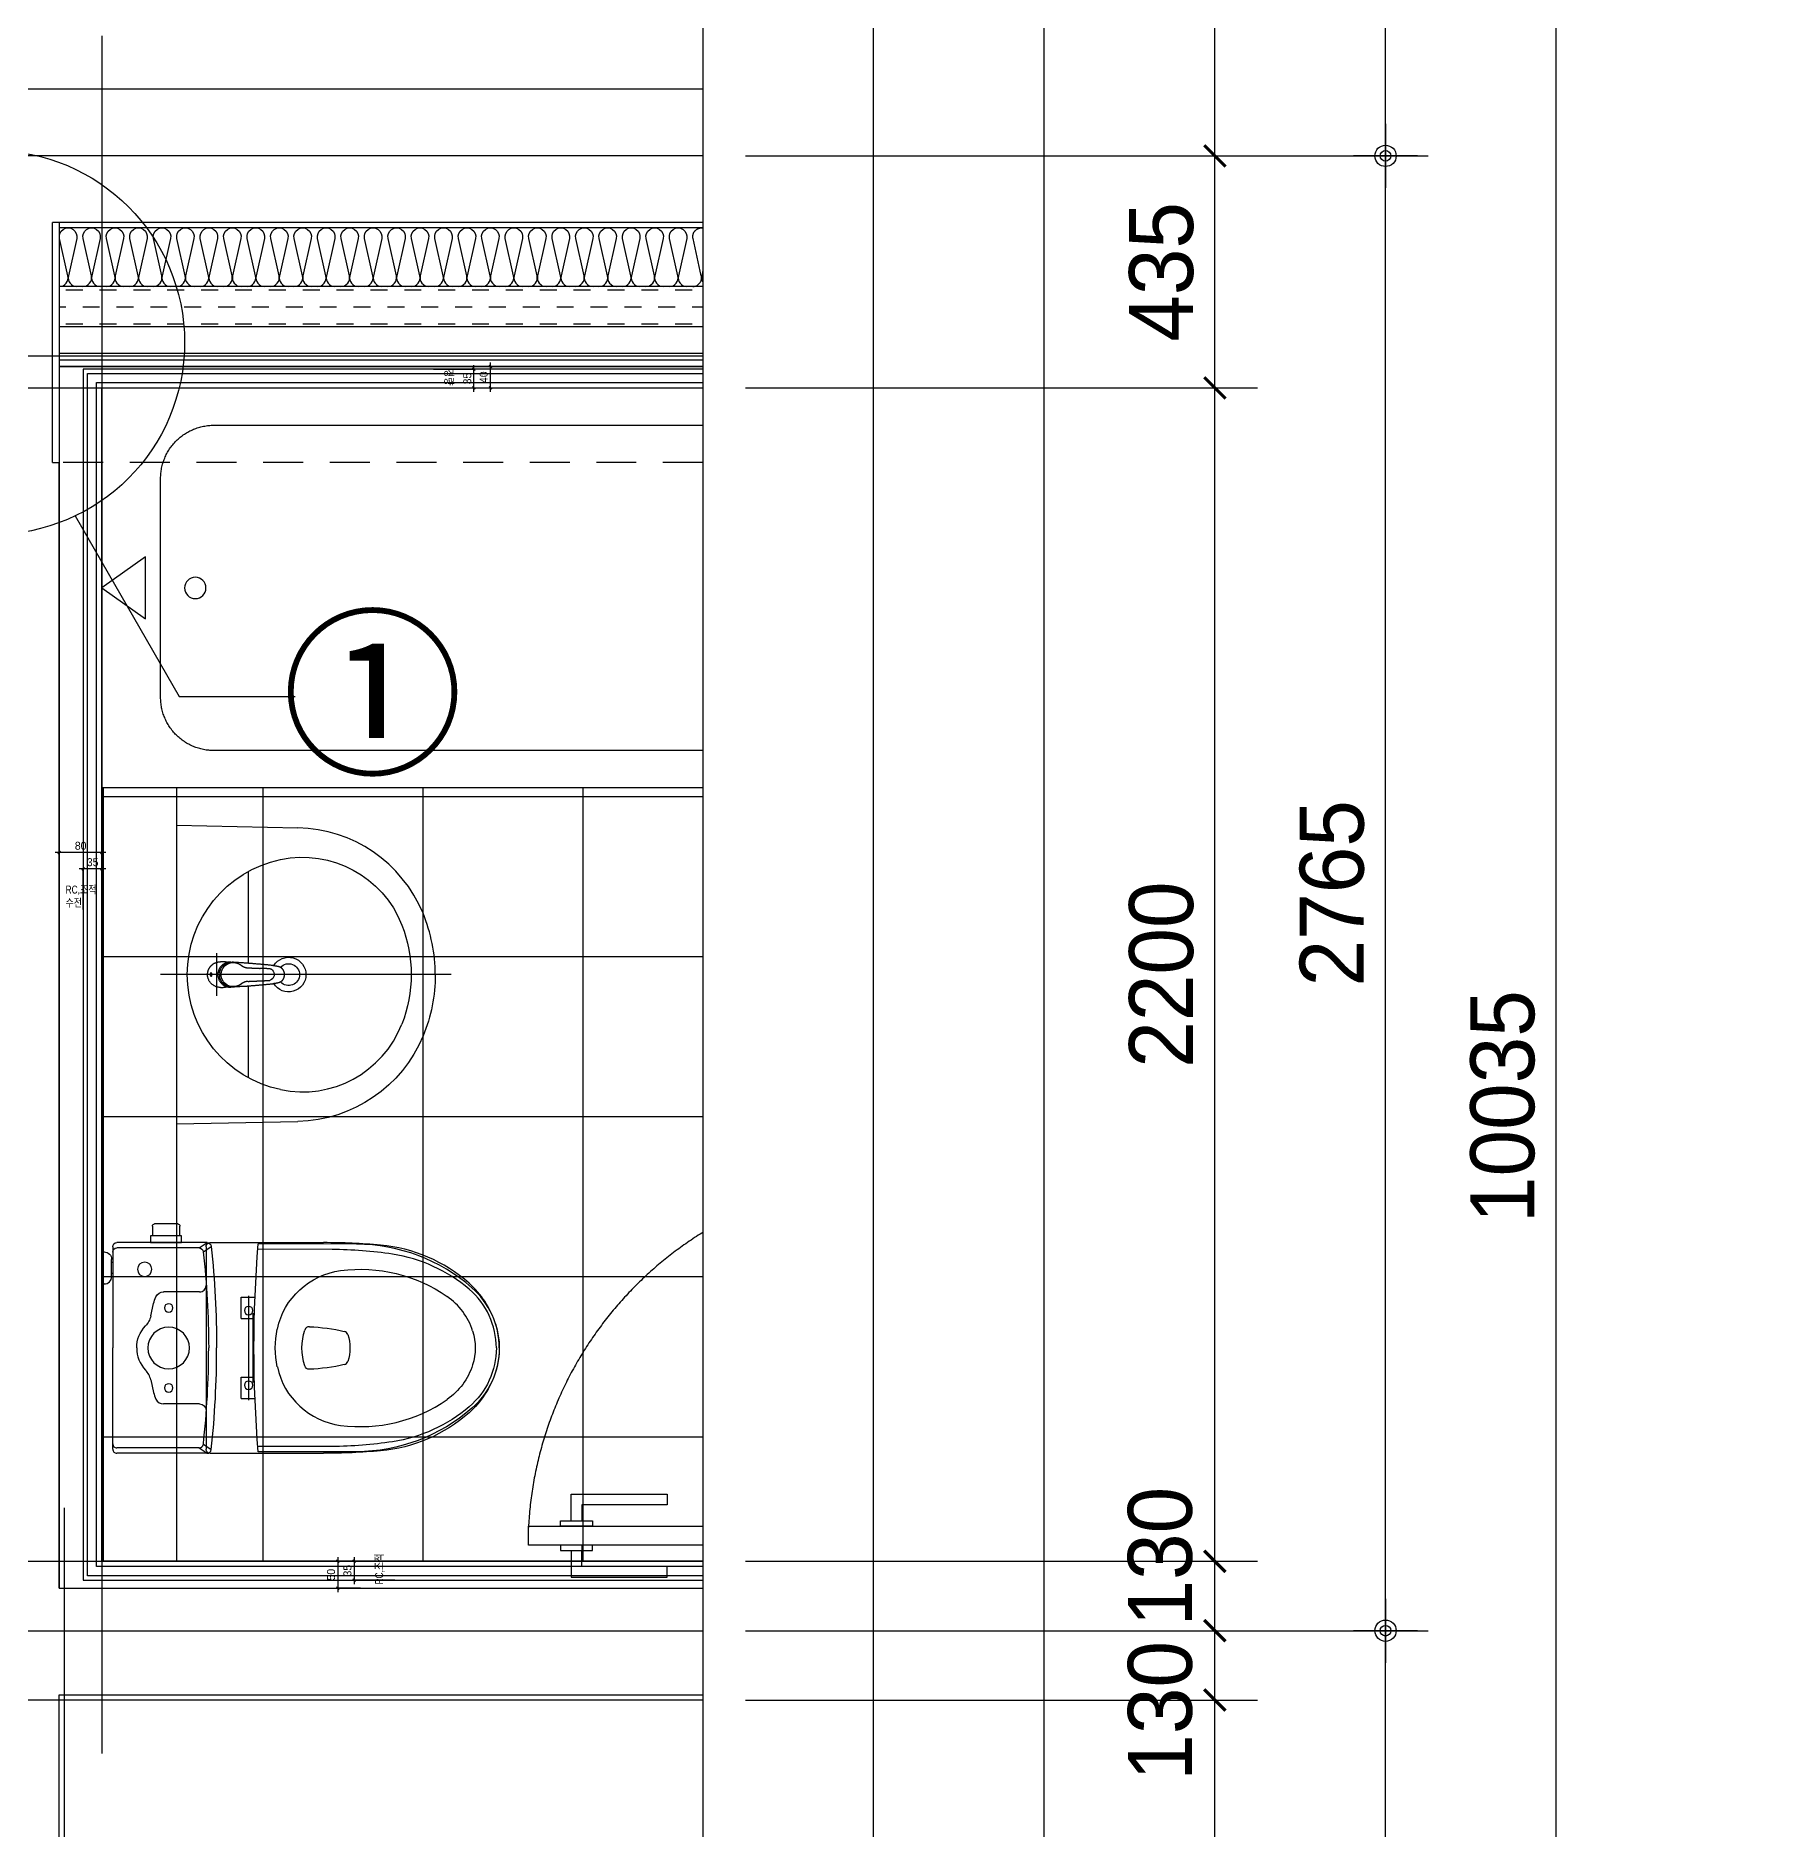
# Model space of a CAD drawing. Header units: millimetres. Extents: x -24416 to 92204, y -190080 to 23760.
# Drawn here: x 68873 to 72141, y 9465 to 12827 of the extents above; entities that cross this region are included whole.
import ezdxf
from ezdxf.enums import TextEntityAlignment as Align
from ezdxf.xclip import XClip

# ---------------------------------------------------------------- set-up
doc = ezdxf.new("R2010")
doc.units = ezdxf.units.MM
doc.header["$LTSCALE"] = 50
doc.header["$XCLIPFRAME"] = 0
for name, pattern in [('AUDIT_D_220706163347-0', [0]), ('CEN', [62, 60, -1, 0, -1]), ('HID', [2.5, 1.5, -1]), ('평면도(기준)$0$ACAD_ISO04W100', [30.5, 24, -3, 0.5, -3])]:
    doc.linetypes.add(name, pattern=pattern)
doc.layers.get('defpoints').update_dxf_attribs({"color": 139})
for name, color, linetype in [('84 A$0$0 TILE LINE & HATCH', 8, 'Continuous'), ('A-SOL252', 252, 'Continuous'), ('AA-XXXX-DIMS', 7, 'Continuous'), ('AA-XXXX-UBR', 4, 'Continuous'), ('ARDM', 7, 'Continuous'), ('CEN_CON', 1, 'CEN'), ('CEN_WALL', 12, 'CEN'), ('CONC', 2, 'Continuous'), ('dan1', 7, 'HID'), ('DIM', 7, 'AUDIT_D_220706163347-0'), ('FUR', 4, 'Continuous'), ('INS', 252, 'Continuous'), ('SINA-F-DOOR', 5, 'Continuous'), ('SINA-F-FRAME', 4, 'Continuous'), ('SINA-F-단표시', 8, 'Continuous'), ('TEXT', 3, 'Continuous'), ('WAL_DRY', 7, 'Continuous'), ('바닥타일', 8, 'Continuous')]:
    doc.layers.add(name, color=color, linetype=linetype)
doc.layers.add('Defpoint', color=135, linetype='Continuous', plot=False)
doc.layers.add('MC', color=135, linetype='Continuous', plot=False)
doc.styles.add('HAUD01', font='Dotum.ttf')
doc.styles.add('돋움', font='Dotum.ttf')
doc.styles.add('맑은고딕', font='malgun.ttf', dxfattribs={"width": 0.9})
doc.dimstyles.new('DIM_40', dxfattribs={"dimscale": 40, "dimtxt": 3, "dimasz": 1, "dimexe": 2, "dimexo": 2, "dimgap": 1, "dimtad": 1, "dimdec": 0, "dimzin": 0, "dimdsep": 46, "dimtxsty": '맑은고딕', "dimblk1": 'DIMDOT', "dimblk2": 'DIMDOT', "dimsah": 1, "dimcen": 0.09, "dimdle": 2, "dimclrd": 7, "dimclre": 7, "dimclrt": 3, "dimadec": 0, "dimazin": 0, "dimtfac": 1, "dimtdec": 0, "dimtix": 1, "dimtmove": 2, "dimatfit": 3, "dimldrblk": 'DIMDOT', "dimfxl": 2, "dimtolj": 1, "dimtzin": 0, "dimarcsym": 0})
doc.dimstyles.new('HAUD-100', dxfattribs={"dimscale": 100, "dimtxt": 3, "dimasz": 1, "dimexe": 0, "dimexo": 3, "dimgap": 1, "dimtad": 1, "dimdec": 0, "dimdsep": 46, "dimlunit": 6, "dimtxsty": 'HAUD01', "dimblk": 'DIMDOT', "dimcen": 2.5, "dimdle": 1.5, "dimclrd": 7, "dimclre": 7, "dimclrt": 3, "dimadec": 0, "dimazin": 0, "dimtfac": 1, "dimtdec": 0, "dimtix": 1, "dimtmove": 2, "dimatfit": 3, "dimfxl": 1, "dimtvp": 1, "dimtolj": 1, "dimtzin": 0, "dimarcsym": 0})
doc.dimstyles.new('MCDIM_40', dxfattribs={"dimscale": 40, "dimtxt": 3, "dimasz": 1, "dimexe": 2, "dimexo": 2, "dimgap": 1, "dimtad": 1, "dimdec": 0, "dimzin": 0, "dimdsep": 46, "dimtxsty": '맑은고딕', "dimblk1": 'ARCHTICK', "dimblk2": 'ARCHTICK', "dimsah": 1, "dimcen": 0.09, "dimdle": 2, "dimclrd": 7, "dimclre": 7, "dimclrt": 3, "dimadec": 0, "dimazin": 0, "dimtfac": 1, "dimtdec": 0, "dimtix": 1, "dimtmove": 2, "dimatfit": 3, "dimldrblk": 'ARCHTICK', "dimfxl": 1, "dimtolj": 1, "dimtzin": 0, "dimarcsym": 0})

# ---------------------------------------------------------------- blocks, each defined once
blk = doc.blocks.new('A$Cc42cb16b')
at = {"layer": 'FUR'}
for p, q in [((515, 560), (287.6, 555.3)), ((515, 560), (515, 0)), ((380, 301.1), (380, 473.6)), ((380, 86.4), (380, 258.9)), ((515, 0), (287.6, 4.7))]:
    blk.add_line(p, q, dxfattribs=at)
at = {"layer": 'FUR', "color": 1}
for p, q in [((440, 320), (440, 240)), ((0, 280), (545, 280))]:
    blk.add_line(p, q, dxfattribs=at)
at = {"layer": 'FUR', "flags": 128}
for points in [[(52.9, 394.9, -0.297578), (287.6, 555.3)], [(30, 280, -0.098575), (52.9, 394.9)], [(319.9, 64.3, -0.366647), (92.5, 187.3)]]:
    blk.add_lwpolyline(points, format="xyb", dxfattribs=at)
at = {"layer": 'FUR'}
for centre, radius, start, end in [((278.8, 300), 200, 78.1351, 158.6763), ((274.6, 280), 220.4, 281.8649, 78.1351), ((330, 280), 255, 158.6763, 180), ((305, 280), 32.5, 31.4345, 328.5658), ((330, 280), 300, 180, 202.519), ((330, 280), 255, 180, 201.3237), ((305, 280), 20.5, 42.491, 317.5072), ((343.2, 280.1), 11.3, 130.1673, 251.7572), ((293, 264.7), 260, 202.519, 268.8063)]:
    blk.add_arc(centre, radius, start, end, dxfattribs=at)
for points, weights in [([(378.5, 301), (384.5, 301.5), (410.9, 303.3)], [1, 0.999993741512, 1]), ([(406.5, 302.6), (399.4, 301.9), (393.8, 297.5)], [1, 0.961287915707, 1]), ([(413.6, 303.5), (410.9, 303.4), (408.3, 302.7)], [1, 0.993428587914, 1]), ([(413.6, 303.5), (413.9, 303.5), (414.2, 303.5)], [1, 0.999912261963, 1]), ([(414.2, 303.5), (437.7, 303.4), (437.6, 280)], [1, 0.707125544548, 1]), ([(314.6, 287), (313.2, 283.7), (313.2, 280)], [1, 0.981753051281, 1]), ([(313.2, 280), (313.2, 276.4), (314.6, 273)], [1, 0.981707036495, 1]), ([(323.7, 295.4), (317, 293.6), (314.6, 287)], [1, 0.881687879562, 1]), ([(314.6, 273), (317, 266.4), (323.7, 264.6)], [1, 0.881586849689, 1]), ([(333.8, 297.1), (328.7, 296.6), (323.8, 295.4)], [1, 0.997376203537, 1]), ([(334.5, 297.1), (334.2, 297.1), (333.8, 297.1)], [1, 0.999995529652, 1]), ([(334.5, 297.1), (356.5, 299.3), (378.5, 301)], [1, 0.999929606915, 1]), ([(335.9, 288.8), (338.6, 290.8), (341.9, 291)], [1, 0.954250395298, 1]), ([(341.9, 269), (340.8, 269.1), (339.7, 269.4)], [1, 0.994235515594, 1]), ([(389.9, 295), (385.7, 292.9), (381.2, 292.7)], [1, 0.978727579117, 1]), ([(393.4, 297.1), (391.7, 295.9), (389.9, 295)], [1, 0.995856523514, 1]), ([(393.8, 297.4), (393.6, 297.3), (393.4, 297.1)], [1, 0.999939501286, 1]), ([(437.6, 280), (437.7, 256.6), (414.2, 256.5)], [1, 0.707125544548, 1]), ([(433, 256), (457, 256), (457, 280)], [1, 0.707185387611, 1]), ([(433.6, 283.5), (433.9, 281.8), (433.9, 280)], [1, 0.996173918247, 1]), ([(433.6, 276.5), (433.9, 278.2), (433.9, 280)], [1, 0.996153950691, 1]), ([(323.8, 264.6), (328.7, 263.4), (333.8, 262.9)], [1, 0.997388422489, 1]), ([(333.8, 262.9), (334.2, 262.9), (334.5, 262.9)], [1, 0.999997198582, 1]), ([(378.5, 259), (356.5, 260.7), (334.5, 262.9)], [1, 0.999929606915, 1]), ([(390.5, 258), (384.5, 258.5), (378.5, 259)], [1, 0.999993622303, 1]), ([(381.1, 267.3), (383.8, 267.1), (386.4, 266.3)], [1, 0.992239117622, 1]), ([(386.4, 266.3), (390.2, 265.2), (393.3, 262.9)], [1, 0.985343575478, 1]), ([(390.6, 258), (400.5, 256.9), (413.6, 256.5)], [1, 0.999511599541, 1]), ([(393.3, 262.9), (393.5, 262.7), (393.8, 262.5)], [1, 0.999930858612, 1]), ([(393.8, 262.5), (399.4, 258.1), (406.5, 257.4)], [1, 0.960904896259, 1]), ([(408.9, 257.1), (411.2, 256.6), (413.6, 256.5)], [1, 0.99490660429, 1]), ([(414.2, 256.5), (413.9, 256.5), (413.6, 256.5)], [1, 0.999912261963, 1])]:
    blk.add_rational_spline(points, weights, degree=2, dxfattribs=at)
for points, knots in [([(431.4, 280), (431.4, 283.2), (430.7, 286.4), (428.3, 292.1), (426.5, 294.7), (419.6, 301.1), (413.1, 303.3), (406.5, 302.6)], [0, 0, 0, 0, 0.248236, 0.248236, 0.496338, 0.496338, 1, 1, 1, 1]), ([(434.3, 283.5), (433.5, 288.8), (431.1, 293.7), (423.9, 300.6), (419.4, 302.6), (413.4, 302.8)], [0, 0, 0, 0, 0.5, 0.5, 1, 1, 1, 1]), ([(406.5, 257.4), (413.1, 256.7), (419.6, 258.9), (426.5, 265.3), (428.3, 267.9), (430.7, 273.6), (431.4, 276.7), (431.4, 280)], [0, 0, 0, 0, 0.502806, 0.502806, 0.750772, 0.750772, 1, 1, 1, 1]), ([(413.4, 257.1), (419.4, 257.4), (423.9, 259.4), (431.1, 266.3), (433.5, 271.2), (434.3, 276.5)], [0, 0, 0, 0, 0.5, 0.5, 1, 1, 1, 1]), ([(433.4, 283.5), (433.2, 283.5), (433.1, 283.1), (433, 281.9), (433, 280.9), (433, 280)], [0, 0, 0, 0, 0.493042, 0.493042, 1, 1, 1, 1]), ([(433, 280), (433, 279.1), (433, 278.1), (433.1, 276.8), (433.2, 276.5), (433.4, 276.5)], [0, 0, 0, 0, 0.493716, 0.493716, 1, 1, 1, 1]), ([(448.6, 280), (448.6, 281.8), (449.3, 283.2), (450.7, 283.3), (451.2, 283), (452, 281.8), (452.2, 280.9), (452.2, 280)], [0, 0, 0, 0, 0.498025, 0.498025, 0.742403, 0.742403, 1, 1, 1, 1]), ([(452.2, 280), (452.2, 279.1), (452, 278.3), (451.2, 277), (450.7, 276.7), (449.3, 276.8), (448.6, 278.2), (448.6, 280)], [0, 0, 0, 0, 0.250344, 0.250344, 0.505692, 0.505692, 1, 1, 1, 1]), ([(449.8, 283.1), (450, 283), (450.4, 282.6), (450.8, 281.9), (451.1, 281), (451.2, 280.3), (451.2, 280)], [0, 0, 0, 0, 0.213027, 0.451355, 0.721359, 1, 1, 1, 1]), ([(451.2, 280), (451.2, 278.8), (450.8, 278.1), (450.3, 277.2), (450, 277), (449.8, 276.9)], [0, 0, 0, 0, 0.435639, 0.435639, 1, 1, 1, 1])]:
    blk.add_open_spline(points, degree=3, knots=knots, dxfattribs=at)
for points in [[(409, 302.8), (408.7, 302.8), (408.5, 302.7)], [(413.4, 302.8), (411.6, 302.8), (409.7, 302.8)], [(416.6, 303.6), (415.4, 303.5), (414.2, 303.5)], [(418.5, 303.6), (417.5, 303.6), (416.6, 303.6)], [(423.3, 303.7), (420.9, 303.7), (418.6, 303.6)], [(423.3, 303.7), (424.3, 303.8), (425.4, 303.8)], [(425.4, 303.8), (429.2, 303.9), (433, 304)], [(341.9, 291), (350.1, 291.3), (358.3, 291.7)], [(358.3, 268.3), (350.1, 268.6), (341.9, 269)], [(381.2, 292.7), (369.7, 292.2), (358.3, 291.7)], [(434.3, 283.5), (433.9, 283.5), (433.4, 283.5)], [(433.4, 276.5), (433.9, 276.5), (434.3, 276.5)], [(381.1, 267.3), (369.7, 267.8), (358.3, 268.3)], [(410, 257.2), (411.7, 257.2), (413.4, 257.1)], [(414.2, 256.5), (415.4, 256.5), (416.6, 256.4)], [(414.8, 256.5), (415.1, 256.5), (415.4, 256.5)], [(416.6, 256.4), (417.5, 256.4), (418.5, 256.4)], [(418.6, 256.4), (420.9, 256.3), (423.3, 256.3)], [(425.4, 256.2), (424.3, 256.2), (423.3, 256.3)], [(433, 256), (429.2, 256.1), (425.4, 256.2)]]:
    blk.add_open_spline(points, degree=2, dxfattribs=at)
blk.add_rational_spline([(457, 280), (457, 289.9), (450, 297), (443, 304), (433, 304)], [1, 0.923873603344, 1, 0.923873603344, 1], degree=2, knots=[0, 0, 0, 0.5, 0.5, 1, 1, 1], dxfattribs=at)
blk = doc.blocks.new('A$C26a53a47')
at = {"layer": 'FUR'}
for p, q in [((596, 407.6), (654, 407.6)), ((596, 395), (596, 407.6)), ((599, 407.6), (599, 426)), ((603, 430), (646.5, 430)), ((650.5, 426), (650.5, 407.6)), ((654, 407.6), (654, 395)), ((267.7, 392), (452, 392.5)), ((313.6, 382.1), (452.8, 382.5)), ((542, 395), (329.4, 395)), ((555, 377.9), (540, 387.8)), ((548, 395), (717, 395)), ((563, 385), (548, 395)), ((550, 387), (550, 8)), ((563, 385), (717, 385)), ((654, 395), (596, 395)), ((725, 387), (725, 197.5)), ((741, 377.5), (745, 377.5)), ((745.1, 377.5), (745, 317.5)), ((745, 377.5), (745, 317.5)), ((725, 357.8), (727, 357.8)), ((725, 337.3), (727, 337.3)), ((727, 331.5), (727, 363.5)), ((741, 317.5), (745, 317.5)), ((484, 292.5), (458.1, 292.5)), ((470, 295.5), (470, 99.5)), ((484, 252.5), (484, 292.5)), ((562, 302.5), (629.4, 302.5)), ((653.5, 257.5), (648.2, 280.9)), ((459.2, 261.5), (462, 261.5)), ((462, 261.5), (462, 133.5)), ((484, 252.5), (462, 252.5)), ((725, 8), (725, 197.5)), ((484, 142.5), (462, 142.5)), ((484, 102.5), (484, 142.5)), ((653.5, 137.5), (648.2, 114.1)), ((484, 102.5), (458.1, 102.5)), ((459.2, 133.5), (462, 133.5)), ((562, 92.5), (629.4, 92.5)), ((267.7, 3), (452, 2.5)), ((313.6, 12.9), (452.8, 12.5)), ((542, 0), (329.4, 0)), ((555, 17.1), (540, 7.2)), ((563, 10), (548, 0)), ((548, 0), (717, 0)), ((563, 10), (717, 10))]:
    blk.add_line(p, q, dxfattribs=at)
at = {"layer": 'FUR', "flags": 128}
for points in [[(51.2, 310.4, -0.18096), (267.7, 392)], [(56.3, 307.5, -0.139094), (200.3, 373.3)], [(56.7, 319, -0.159563), (222.5, 390.2)], [(200.3, 373.3, -0.037446), (313.6, 382.1)], [(222.5, 390.2, -0.022302), (329.4, 395)], [(0, 197.5, -0.216307), (51.2, 310.4)], [(5.5, 197.5, -0.219854), (56.3, 307.5)], [(7.1, 243, -0.135941), (56.7, 319)], [(562, 302.5, -0.414214), (550, 314.5)], [(741, 317.5, -0.414214), (727, 331.5)], [(49.9, 229.4, -0.165632), (97.9, 294.2)], [(355.8, 237.3, -0.336618), (364.8, 231.1)], [(284.1, 222.7, -0.26174), (290.6, 228.6)], [(290.6, 166.4, -0.26174), (284.1, 172.3)], [(540, 7.2, -0.026367), (530, 197.5)], [(555, 17.1, -0.027834), (545, 197.5)], [(680, 197.5, -0.192258), (663.5, 156.2)], [(416.2, 162, -0.317582), (297.5, 52.4)], [(653.5, 137.5, -0.135013), (663.5, 156.2)], [(643.9, 101.6, -0.289681), (629.4, 92.5)], [(648.2, 114.1, -0.055053), (643.9, 101.6)], [(297.5, 52.4, -0.186188), (97.9, 100.8)], [(548, 0, -0.383657), (540, 7.2)], [(563, 10, -0.381976), (555, 17.1)], [(725, 18, -0.414214), (717, 10)], [(725, 8, -0.414214), (717, 0)]]:
    blk.add_lwpolyline(points, format="xyb", dxfattribs=at)
at = {"layer": 'FUR'}
for centre, radius in [((665, 345), 13.5), ((470, 267.5), 8), ((620, 272.5), 8), ((620, 197.5), 39), ((470, 127.5), 8), ((620, 122.5), 8)]:
    blk.add_circle(centre, radius, dxfattribs=at)
for centre, radius, start, end in [((603, 426), 4, 90, 180), ((646.5, 426), 4, 0, 90), ((-1905.3, 197.5), 2365.3, 355.2711, 4.7289), ((2338.5, 197.5), 1808.5, 173.9586, 180), ((548, 387), 8, 90, 173.9586), ((542, 387), 8, 67.9754, 90), ((542, 387), 8, 0, 67.9754), ((2169, 197.5), 1624, 173.6227, 180), ((563, 377), 8, 90, 173.6227), ((717, 387), 8, 0, 90), ((717, 377), 8, 0, 90), ((741, 363.5), 14, 90, 180), ((260.4, 59.6), 285.4, 82.5328, 124.7208), ((279.3, 203.8), 140, 12.0572, 82.5328), ((629.4, 286.5), 16, 25.3787, 90.0934), ((589.7, 267.6), 60, 12.7743, 25.3787), ((150, 197.5), 150, 162.3394, 197.6606), ((369.2, -112.4), 350, 92.1818, 102.9733), ((692.5, 266.4), 40, 192.7744, 223.5311), ((620, 197.5), 60, 0, 43.5311), ((150, 197.5), 105, 162.3394, 197.6606), ((360, 197.5), 80, 161.6434, 198.3566), ((260, 197.5), 110, 342.2348, 17.7652), ((250, 197.5), 170, 347.9428, 12.0572), ((150, 197.5), 150, 180, 228.8217), ((150, 197.5), 144.5, 180, 229.5978), ((169.1, 203.6), 170, 197.6606, 228.6262), ((169.1, 203.6), 125, 197.6606, 235.2792), ((369.2, 507.4), 350, 257.0267, 267.8182), ((356.2, 166.7), 9, 267.8182, 342.2348), ((268.5, 333), 330, 228.8217, 269.8506), ((244.3, 308.3), 290, 229.5978, 261.2725), ((248.4, 293.6), 290, 228.6262, 264.8897), ((562, 80.5), 12, 90, 180), ((315.6, 772.9), 760, 261.2725, 269.8506), ((329.4, 1200), 1200, 264.8897, 270), ((542, 8), 8, 270, 292.0246), ((542, 8), 8, 292.0246, 0)]:
    blk.add_arc(centre, radius, start, end, dxfattribs=at)
blk.add_open_spline([(5.4, 197.5), (5.4, 197.6), (5.4, 197.6), (5.4, 197.7)], degree=3, dxfattribs=at)
blk.add_open_spline([(5.4, 197.5), (5.4, 197.6), (5.4, 197.6), (5.4, 197.7)], degree=3, dxfattribs=at)
blk = doc.blocks.new('A$C8b7e2aca')
at = {"layer": 'FUR'}
for points in [[(1500, 750), (0, 750), (0, 0), (1500, 0)], [(1418.1, 317), (1418.1, 433), (1500, 375)]]:
    blk.add_lwpolyline(points, close=True, dxfattribs=at)
blk.add_lwpolyline([(1290, 680), (200, 680, 0.414214), (100, 580), (100, 170, 0.414214), (200, 70), (1290, 70, 0.414214), (1390, 170), (1390, 580, 0.414214)], format="xyb", close=True, dxfattribs=at)
blk.add_circle((1325, 375), 20, dxfattribs=at)
blk = doc.blocks.new('UBR 공용욕실 1500x2200')
at = {"layer": '바닥타일'}
h = blk.add_hatch(dxfattribs=at)
h.set_pattern_fill('_USER', color=256, scale=300, double=1, pattern_type=0)
h.set_pattern_definition([(0, (0, 0), (0, 300), []), (90, (0, 0), (-300, 2e-14), [])])
h.paths.add_polyline_path([(0, 1450), (1500, 1450), (1500, 0), (0, 0)])
at = {"layer": 'FUR'}
blk.add_line((1360, 1450), (1360, 0), dxfattribs=at)
blk.add_lwpolyline([(1500, 2200), (0, 2200), (0, 0), (1500, 0)], close=True, dxfattribs=at)
blk.add_blockref('A$C8b7e2aca', (0, 1450))
for name, p in [('A$Cc42cb16b', (845, 820)), ('A$C26a53a47', (754.9, 202.5))]:
    blk.add_blockref(name, p, dxfattribs=at)
blk = doc.blocks.new('_Oblique')
at = {"color": 0, "linetype": 'ByBlock', "lineweight": -2}
blk.add_line((-0.5, -0.5), (0.5, 0.5), dxfattribs=at)
blk = doc.blocks.new('*D894')
at = {"layer": 'Defpoint', "color": 7, "lineweight": -2, "transparency": 16777216}
for p, q in [((621.5, 2235), (697.7, 2235)), ((697.7, 2192.5), (697.7, 2242.5)), ((621.5, 2200), (697.7, 2200))]:
    blk.add_line(p, q, dxfattribs=at)
at = {"layer": 'defpoints', "color": 0, "transparency": 16777216}
for p in [(606.5, 2235), (697.7, 2235), (606.5, 2200)]:
    blk.add_point(p, dxfattribs=at)
at = {"layer": 'Defpoint', "color": 7, "lineweight": -2, "transparency": 16777216, "xscale": 5, "yscale": 5, "zscale": 5}
for p, rotation in [((697.7, 2235), 90), ((697.7, 2200), 270)]:
    blk.add_blockref('_Oblique', p, dxfattribs=dict(at, rotation=rotation))
at = {"layer": 'Defpoint', "color": 3, "transparency": 16777216, "insert": (685.2, 2217.5), "char_height": 15, "attachment_point": 5, "rotation": 90, "style": 'HAUD01'}
blk.add_mtext('\\A1;35', dxfattribs=at)
blk = doc.blocks.new('*D895')
at = {"layer": 'Defpoint', "color": 7, "lineweight": -2, "transparency": 16777216}
for p, q in [((685.5, 2240), (728.5, 2240)), ((728.5, 2192.5), (728.5, 2247.5)), ((685.5, 2200), (728.5, 2200))]:
    blk.add_line(p, q, dxfattribs=at)
at = {"layer": 'defpoints', "color": 0, "transparency": 16777216}
for p in [(670.5, 2240), (728.5, 2240), (670.5, 2200)]:
    blk.add_point(p, dxfattribs=at)
at = {"layer": 'Defpoint', "color": 7, "lineweight": -2, "transparency": 16777216, "xscale": 5, "yscale": 5, "zscale": 5}
for p, rotation in [((728.5, 2240), 90), ((728.5, 2200), 270)]:
    blk.add_blockref('_Oblique', p, dxfattribs=dict(at, rotation=rotation))
at = {"layer": 'Defpoint', "color": 3, "transparency": 16777216, "insert": (716, 2220), "char_height": 15, "attachment_point": 5, "rotation": 90, "style": 'HAUD01'}
blk.add_mtext('\\A1;40', dxfattribs=at)
blk = doc.blocks.new('*D890')
at = {"layer": 'Defpoint', "color": 7, "lineweight": -2, "transparency": 16777216}
for p, q in [((7.5, 1298.2), (-42.5, 1298.2)), ((-35, 1222), (-35, 1298.2)), ((0, 1222), (0, 1298.2))]:
    blk.add_line(p, q, dxfattribs=at)
at = {"layer": 'defpoints', "color": 0, "transparency": 16777216}
for p in [(-35, 1298.2), (-35, 1207), (0, 1207)]:
    blk.add_point(p, dxfattribs=at)
at = {"layer": 'Defpoint', "color": 7, "lineweight": -2, "transparency": 16777216, "xscale": 5, "yscale": 5, "zscale": 5, "rotation": 180}
blk.add_blockref('_Oblique', (-35, 1298.2), dxfattribs=at)
at = {"layer": 'Defpoint', "color": 7, "lineweight": -2, "transparency": 16777216, "xscale": 5, "yscale": 5, "zscale": 5}
blk.add_blockref('_Oblique', (0, 1298.2), dxfattribs=at)
at = {"layer": 'Defpoint', "color": 3, "transparency": 16777216, "insert": (-17.5, 1310.7), "char_height": 15, "attachment_point": 5, "style": 'HAUD01'}
blk.add_mtext('\\A1;35', dxfattribs=at)
blk = doc.blocks.new('*D891')
at = {"layer": 'Defpoint', "color": 7, "lineweight": -2, "transparency": 16777216}
for p, q in [((7.5, 1329), (-87.5, 1329)), ((-80, 1286), (-80, 1329)), ((0, 1286), (0, 1329))]:
    blk.add_line(p, q, dxfattribs=at)
at = {"layer": 'defpoints', "color": 0, "transparency": 16777216}
for p in [(-80, 1329), (-80, 1271), (0, 1271)]:
    blk.add_point(p, dxfattribs=at)
at = {"layer": 'Defpoint', "color": 7, "lineweight": -2, "transparency": 16777216, "xscale": 5, "yscale": 5, "zscale": 5, "rotation": 180}
blk.add_blockref('_Oblique', (-80, 1329), dxfattribs=at)
at = {"layer": 'Defpoint', "color": 7, "lineweight": -2, "transparency": 16777216, "xscale": 5, "yscale": 5, "zscale": 5}
blk.add_blockref('_Oblique', (0, 1329), dxfattribs=at)
at = {"layer": 'Defpoint', "color": 3, "transparency": 16777216, "insert": (-40, 1341.5), "char_height": 15, "attachment_point": 5, "style": 'HAUD01'}
blk.add_mtext('\\A1;80', dxfattribs=at)
blk = doc.blocks.new('*D892')
at = {"layer": 'Defpoint', "color": 7, "lineweight": -2, "transparency": 16777216}
for p, q in [((1492.5, 1298.2), (1542.5, 1298.2)), ((1500, 1222), (1500, 1298.2)), ((1535, 1222), (1535, 1298.2))]:
    blk.add_line(p, q, dxfattribs=at)
at = {"layer": 'defpoints', "color": 0, "transparency": 16777216}
for p in [(1535, 1298.2), (1500, 1207), (1535, 1207)]:
    blk.add_point(p, dxfattribs=at)
at = {"layer": 'Defpoint', "color": 7, "lineweight": -2, "transparency": 16777216, "xscale": 5, "yscale": 5, "zscale": 5, "rotation": 180}
blk.add_blockref('_Oblique', (1500, 1298.2), dxfattribs=at)
at = {"layer": 'Defpoint', "color": 7, "lineweight": -2, "transparency": 16777216, "xscale": 5, "yscale": 5, "zscale": 5}
blk.add_blockref('_Oblique', (1535, 1298.2), dxfattribs=at)
at = {"layer": 'Defpoint', "color": 3, "transparency": 16777216, "insert": (1517.5, 1310.7), "char_height": 15, "attachment_point": 5, "style": 'HAUD01'}
blk.add_mtext('\\A1;35', dxfattribs=at)
blk = doc.blocks.new('*D893')
at = {"layer": 'Defpoint', "color": 7, "lineweight": -2, "transparency": 16777216}
for p, q in [((1492.5, 1329), (1547.5, 1329)), ((1500, 1286), (1500, 1329)), ((1540, 1286), (1540, 1329))]:
    blk.add_line(p, q, dxfattribs=at)
at = {"layer": 'defpoints', "color": 0, "transparency": 16777216}
for p in [(1540, 1329), (1500, 1271), (1540, 1271)]:
    blk.add_point(p, dxfattribs=at)
at = {"layer": 'Defpoint', "color": 7, "lineweight": -2, "transparency": 16777216, "xscale": 5, "yscale": 5, "zscale": 5, "rotation": 180}
blk.add_blockref('_Oblique', (1500, 1329), dxfattribs=at)
at = {"layer": 'Defpoint', "color": 7, "lineweight": -2, "transparency": 16777216, "xscale": 5, "yscale": 5, "zscale": 5}
blk.add_blockref('_Oblique', (1540, 1329), dxfattribs=at)
at = {"layer": 'Defpoint', "color": 3, "transparency": 16777216, "insert": (1520, 1341.5), "char_height": 15, "attachment_point": 5, "style": 'HAUD01'}
blk.add_mtext('\\A1;40', dxfattribs=at)
blk = doc.blocks.new('*D888')
at = {"layer": 'Defpoint', "color": 7, "lineweight": -2, "transparency": 16777216}
for p, q in [((472.9, 7.5), (472.9, -42.5)), ((549.1, 0), (472.9, 0)), ((549.1, -35), (472.9, -35))]:
    blk.add_line(p, q, dxfattribs=at)
at = {"layer": 'defpoints', "color": 0, "transparency": 16777216}
for p in [(564.1, 0), (472.9, -35), (564.1, -35)]:
    blk.add_point(p, dxfattribs=at)
at = {"layer": 'Defpoint', "color": 7, "lineweight": -2, "transparency": 16777216, "xscale": 5, "yscale": 5, "zscale": 5}
for p, rotation in [((472.9, 0), 90), ((472.9, -35), 270)]:
    blk.add_blockref('_Oblique', p, dxfattribs=dict(at, rotation=rotation))
at = {"layer": 'Defpoint', "color": 3, "transparency": 16777216, "insert": (460.4, -17.5), "char_height": 15, "attachment_point": 5, "rotation": 90, "style": 'HAUD01'}
blk.add_mtext('\\A1;35', dxfattribs=at)
blk = doc.blocks.new('*D889')
at = {"layer": 'Defpoint', "color": 7, "lineweight": -2, "transparency": 16777216}
for p, q in [((442.1, 7.5), (442.1, -57.5)), ((485.1, 0), (442.1, 0)), ((485.1, -50), (442.1, -50))]:
    blk.add_line(p, q, dxfattribs=at)
at = {"layer": 'defpoints', "color": 0, "transparency": 16777216}
for p in [(500.1, 0), (442.1, -50), (500.1, -50)]:
    blk.add_point(p, dxfattribs=at)
at = {"layer": 'Defpoint', "color": 7, "lineweight": -2, "transparency": 16777216, "xscale": 5, "yscale": 5, "zscale": 5}
for p, rotation in [((442.1, 0), 90), ((442.1, -50), 270)]:
    blk.add_blockref('_Oblique', p, dxfattribs=dict(at, rotation=rotation))
at = {"layer": 'Defpoint', "color": 3, "transparency": 16777216, "insert": (429.6, -25), "char_height": 15, "attachment_point": 5, "rotation": 90, "style": 'HAUD01'}
blk.add_mtext('\\A1;50', dxfattribs=at)
blk = doc.blocks.new('insul1')
blk.add_lwpolyline([(0, 0, 0.480617), (0.146, 0.183), (0.004, 0.817, -1.249969), (0.296, 0.817), (0.154, 0.183, 0.480617), (0.3, 0, 0.480617)], format="xyb")
blk = doc.blocks.new('A$C016A76E2')
at = {"layer": 'SINA-F-단표시'}
h = blk.add_hatch(dxfattribs=at)
h.set_pattern_fill('AR-SAND', color=251, scale=10, angle=90)
h.set_pattern_definition([(127.5, (671299.453, 3999847.715), (-19.26823769, -0.62993358), [0, -15.2, 0, -17, 0, -16.25]), (97.5, (671299.453, 3999847.715), (-28.22146065, 17.69776705), [0, -8.2, 0, -13.7, 0, -5.25]), (57.5, (671299.453, 3999835.415), (-0.056590535, 31.14141862), [0, -5, 0, -18, 0, -23.5]), (47.5, (671299.453, 3999835.415), (-8.77675565, 30.06126605), [0, -2.5, 0, -11.8, 0, -13.5])])
h.paths.add_polyline_path([(-150, 770), (-110, 770), (-110, 80), (-150, 80)])
at = {"layer": '84 A$0$0 TILE LINE & HATCH'}
blk.add_line((-740, 80), (-740, 50), dxfattribs=at)
at = {"layer": 'SINA-F-DOOR', "color": 8}
for points in [[(-760, 126), (-760, 176), (-580, 176), (-580, 156), (-740, 156), (-740, 126)], [(-760, 70), (-760, 20), (-580, 20), (-580, 40), (-740, 40), (-740, 70)]]:
    blk.add_lwpolyline(points, dxfattribs=at)
at = {"layer": 'SINA-F-DOOR'}
blk.add_lwpolyline([(-150, 80), (-840, 80), (-840, 116), (-150, 116), (-150, 80)], dxfattribs=at)
at = {"layer": 'SINA-F-DOOR', "color": 8}
for points in [[(-720, 116), (-780, 116), (-780, 126), (-720, 126)], [(-720, 80), (-780, 80), (-780, 70), (-720, 70)]]:
    blk.add_lwpolyline(points, close=True, dxfattribs=at)
at = {"layer": 'SINA-F-DOOR', "color": 1, "linetype": '평면도(기준)$0$ACAD_ISO04W100', "ltscale": 20}
blk.add_arc((-149.4, 78.4), 691.6, 90.0471, 177.0967, dxfattribs=at)
at = {"layer": 'SINA-F-FRAME'}
for points in [[(0, 780), (0, 840), (12, 840), (12, 780)], [(0, 800), (0, 770), (-150, 770), (-150, 800)], [(-10, 770), (-10, 760), (-110, 760), (-110, 770)], [(0, 50), (0, 80), (-150, 80), (-150, 50)], [(-10, 80), (-10, 90), (-110, 90), (-110, 80)], [(0, 70), (0, 20), (12, 20), (12, 70)]]:
    blk.add_lwpolyline(points, close=True, dxfattribs=at)
at = {"layer": 'SINA-F-단표시', "color": 7}
blk.add_line((-150, 80), (-150, 770), dxfattribs=at)
at = {"layer": 'SINA-F-단표시', "color": 8}
blk.add_line((-110, 770), (-110, 80), dxfattribs=at)
blk = doc.blocks.new('DIMDOT')
at = {"layer": 'AA-XXXX-DIMS'}
for p, q in [((0, -1.5), (0, 1.5)), ((-1.5, 0), (1.5, 0))]:
    blk.add_line(p, q, dxfattribs=at)
for radius in [0.5, 0.25]:
    blk.add_circle((0, 0), radius, dxfattribs=at)
blk = doc.blocks.new('*D678')
at = {"layer": 'defpoints', "color": 0, "transparency": 16777216}
for p in [(23057.2, -7922.9), (24657.2, -7922.9), (23057.2, -17957.9)]:
    blk.add_point(p, dxfattribs=at)
at = {"layer": 'DIM', "color": 7, "lineweight": -2, "transparency": 16777216}
for p, q in [((23137.2, -7922.9), (24737.2, -7922.9)), ((24657.2, -17917.9), (24657.2, -7962.9)), ((23137.2, -17957.9), (24737.2, -17957.9))]:
    blk.add_line(p, q, dxfattribs=at)
at = {"layer": 'DIM', "color": 7, "lineweight": -2, "transparency": 16777216, "xscale": 40, "yscale": 40, "zscale": 40}
for p, rotation in [((24657.2, -7922.9), 90), ((24657.2, -17957.9), 270)]:
    blk.add_blockref('DIMDOT', p, dxfattribs=dict(at, rotation=rotation))
at = {"layer": 'DIM', "color": 3, "transparency": 16777216, "insert": (24557.1, -12940.4), "char_height": 120, "attachment_point": 5, "rotation": 90, "style": 'HAUD01'}
blk.add_mtext('\\A1;10035', dxfattribs=at)
blk = doc.blocks.new('*D680')
at = {"layer": 'defpoints', "color": 0, "transparency": 16777216}
for p in [(23057.2, -13922.9), (24337.2, -13922.9), (23057.2, -16457.9)]:
    blk.add_point(p, dxfattribs=at)
at = {"layer": 'DIM', "color": 7, "lineweight": -2, "transparency": 16777216}
for p, q in [((23137.2, -13922.9), (24417.2, -13922.9)), ((24337.2, -16417.9), (24337.2, -13962.9)), ((23137.2, -16457.9), (24417.2, -16457.9))]:
    blk.add_line(p, q, dxfattribs=at)
at = {"layer": 'DIM', "color": 7, "lineweight": -2, "transparency": 16777216, "xscale": 40, "yscale": 40, "zscale": 40}
for p, rotation in [((24337.2, -13922.9), 90), ((24337.2, -16457.9), 270)]:
    blk.add_blockref('DIMDOT', p, dxfattribs=dict(at, rotation=rotation))
at = {"layer": 'DIM', "color": 3, "transparency": 16777216, "insert": (24237.1, -15190.4), "char_height": 120, "attachment_point": 5, "rotation": 90, "style": 'HAUD01'}
blk.add_mtext('\\A1;2535', dxfattribs=at)
blk = doc.blocks.new('*D681')
at = {"layer": 'defpoints', "color": 0, "transparency": 16777216}
for p in [(23057.2, -11157.9), (24337.2, -11157.9), (23057.2, -13922.9)]:
    blk.add_point(p, dxfattribs=at)
at = {"layer": 'DIM', "color": 7, "lineweight": -2, "transparency": 16777216}
for p, q in [((23137.2, -11157.9), (24417.2, -11157.9)), ((24337.2, -13882.9), (24337.2, -11197.9)), ((23137.2, -13922.9), (24417.2, -13922.9))]:
    blk.add_line(p, q, dxfattribs=at)
at = {"layer": 'DIM', "color": 7, "lineweight": -2, "transparency": 16777216, "xscale": 40, "yscale": 40, "zscale": 40}
for p, rotation in [((24337.2, -11157.9), 90), ((24337.2, -13922.9), 270)]:
    blk.add_blockref('DIMDOT', p, dxfattribs=dict(at, rotation=rotation))
at = {"layer": 'DIM', "color": 3, "transparency": 16777216, "insert": (24237.1, -12540.4), "char_height": 120, "attachment_point": 5, "rotation": 90, "style": 'HAUD01'}
blk.add_mtext('\\A1;2765', dxfattribs=at)
blk = doc.blocks.new('*D682')
at = {"layer": 'defpoints', "color": 0, "transparency": 16777216}
for p in [(23057.2, -9307.9), (24337.2, -9307.9), (23057.2, -11157.9)]:
    blk.add_point(p, dxfattribs=at)
at = {"layer": 'DIM', "color": 7, "lineweight": -2, "transparency": 16777216}
for p, q in [((23137.2, -9307.9), (24417.2, -9307.9)), ((24337.2, -11117.9), (24337.2, -9347.9)), ((23137.2, -11157.9), (24417.2, -11157.9))]:
    blk.add_line(p, q, dxfattribs=at)
at = {"layer": 'DIM', "color": 7, "lineweight": -2, "transparency": 16777216, "xscale": 40, "yscale": 40, "zscale": 40}
for p, rotation in [((24337.2, -9307.9), 90), ((24337.2, -11157.9), 270)]:
    blk.add_blockref('DIMDOT', p, dxfattribs=dict(at, rotation=rotation))
at = {"layer": 'DIM', "color": 3, "transparency": 16777216, "insert": (24237.1, -10232.9), "char_height": 120, "attachment_point": 5, "rotation": 90, "style": 'HAUD01'}
blk.add_mtext('\\A1;1850', dxfattribs=at)
blk = doc.blocks.new('_ArchTick')
at = {"color": 0, "linetype": 'ByBlock', "const_width": 0.15}
blk.add_lwpolyline([(-0.5, -0.5), (0.5, 0.5)], dxfattribs=at)
blk = doc.blocks.new('*D685')
at = {"layer": 'defpoints', "color": 0, "transparency": 16777216}
for p in [(23057.2, -14052.9), (24017.2, -14052.9), (23057.2, -16252.9)]:
    blk.add_point(p, dxfattribs=at)
at = {"layer": 'DIM', "color": 7, "lineweight": -2, "transparency": 16777216}
for p, q in [((24017.2, -16332.9), (24017.2, -13972.9)), ((23137.2, -14052.9), (24097.2, -14052.9)), ((23137.2, -16252.9), (24097.2, -16252.9))]:
    blk.add_line(p, q, dxfattribs=at)
at = {"layer": 'DIM', "color": 7, "lineweight": -2, "transparency": 16777216, "xscale": 40, "yscale": 40, "zscale": 40}
for p, rotation in [((24017.2, -14052.9), 90), ((24017.2, -16252.9), 270)]:
    blk.add_blockref('_ArchTick', p, dxfattribs=dict(at, rotation=rotation))
at = {"layer": 'DIM', "color": 3, "transparency": 16777216, "insert": (23917.1, -15152.9), "char_height": 120, "attachment_point": 5, "rotation": 90, "style": 'HAUD01'}
blk.add_mtext('\\A1;2200', dxfattribs=at)
blk = doc.blocks.new('*D686')
at = {"layer": 'defpoints', "color": 0, "transparency": 16777216}
for p in [(23057.2, -13922.9), (24017.2, -13922.9), (23057.2, -14052.9)]:
    blk.add_point(p, dxfattribs=at)
at = {"layer": 'DIM', "color": 7, "lineweight": -2, "transparency": 16777216}
for p, q in [((24017.2, -14132.9), (24017.2, -13842.9)), ((23137.2, -13922.9), (24097.2, -13922.9)), ((23137.2, -14052.9), (24097.2, -14052.9))]:
    blk.add_line(p, q, dxfattribs=at)
at = {"layer": 'DIM', "color": 7, "lineweight": -2, "transparency": 16777216, "xscale": 40, "yscale": 40, "zscale": 40}
for p, rotation in [((24017.2, -13922.9), 90), ((24017.2, -14052.9), 270)]:
    blk.add_blockref('_ArchTick', p, dxfattribs=dict(at, rotation=rotation))
at = {"layer": 'DIM', "color": 3, "transparency": 16777216, "insert": (23914.9, -14073.2), "char_height": 120, "attachment_point": 5, "rotation": 90, "style": 'HAUD01'}
blk.add_mtext('\\A1;130', dxfattribs=at)
blk = doc.blocks.new('*D687')
at = {"layer": 'defpoints', "color": 0, "transparency": 16777216}
for p in [(23057.2, -13792.9), (24017.2, -13792.9), (23057.2, -13922.9)]:
    blk.add_point(p, dxfattribs=at)
at = {"layer": 'DIM', "color": 7, "lineweight": -2, "transparency": 16777216}
for p, q in [((24017.2, -14002.9), (24017.2, -13712.9)), ((23137.2, -13792.9), (24097.2, -13792.9)), ((23137.2, -13922.9), (24097.2, -13922.9))]:
    blk.add_line(p, q, dxfattribs=at)
at = {"layer": 'DIM', "color": 7, "lineweight": -2, "transparency": 16777216, "xscale": 40, "yscale": 40, "zscale": 40}
for p, rotation in [((24017.2, -13792.9), 90), ((24017.2, -13922.9), 270)]:
    blk.add_blockref('_ArchTick', p, dxfattribs=dict(at, rotation=rotation))
at = {"layer": 'DIM', "color": 3, "transparency": 16777216, "insert": (23914.9, -13784.2), "char_height": 120, "attachment_point": 5, "rotation": 90, "style": 'HAUD01'}
blk.add_mtext('\\A1;130', dxfattribs=at)
blk = doc.blocks.new('*D688')
at = {"layer": 'defpoints', "color": 0, "transparency": 16777216}
for p in [(23057.2, -11592.9), (24017.2, -11592.9), (23057.2, -13792.9)]:
    blk.add_point(p, dxfattribs=at)
at = {"layer": 'DIM', "color": 7, "lineweight": -2, "transparency": 16777216}
for p, q in [((24017.2, -13872.9), (24017.2, -11512.9)), ((23137.2, -11592.9), (24097.2, -11592.9)), ((23137.2, -13792.9), (24097.2, -13792.9))]:
    blk.add_line(p, q, dxfattribs=at)
at = {"layer": 'DIM', "color": 7, "lineweight": -2, "transparency": 16777216, "xscale": 40, "yscale": 40, "zscale": 40}
for p, rotation in [((24017.2, -11592.9), 90), ((24017.2, -13792.9), 270)]:
    blk.add_blockref('_ArchTick', p, dxfattribs=dict(at, rotation=rotation))
at = {"layer": 'DIM', "color": 3, "transparency": 16777216, "insert": (23917.1, -12692.9), "char_height": 120, "attachment_point": 5, "rotation": 90, "style": 'HAUD01'}
blk.add_mtext('\\A1;2200', dxfattribs=at)
blk = doc.blocks.new('*D689')
at = {"layer": 'defpoints', "color": 0, "transparency": 16777216}
for p in [(23057.2, -11157.9), (24017.2, -11157.9), (23057.2, -11592.9)]:
    blk.add_point(p, dxfattribs=at)
at = {"layer": 'DIM', "color": 7, "lineweight": -2, "transparency": 16777216}
for p, q in [((24017.2, -11672.9), (24017.2, -11077.9)), ((23137.2, -11157.9), (24097.2, -11157.9)), ((23137.2, -11592.9), (24097.2, -11592.9))]:
    blk.add_line(p, q, dxfattribs=at)
at = {"layer": 'DIM', "color": 7, "lineweight": -2, "transparency": 16777216, "xscale": 40, "yscale": 40, "zscale": 40}
for p, rotation in [((24017.2, -11157.9), 90), ((24017.2, -11592.9), 270)]:
    blk.add_blockref('_ArchTick', p, dxfattribs=dict(at, rotation=rotation))
at = {"layer": 'DIM', "color": 3, "transparency": 16777216, "insert": (23917.1, -11375.4), "char_height": 120, "attachment_point": 5, "rotation": 90, "style": 'HAUD01'}
blk.add_mtext('\\A1;435', dxfattribs=at)
blk = doc.blocks.new('A$C45F312F6')
at = {"layer": 'ARDM', "color": 3}
blk.add_lwpolyline([(68947.1, -11832.9), (69142, -12171.2), (69359.5, -12171.2)], dxfattribs=at)
blk.add_circle((68792.2, -11507.9), 360, dxfattribs=at)
at = {"layer": 'TEXT', "style": '돋움'}
blk.add_text('①', height=250, dxfattribs=at).set_placement((69504.7, -12292.4), align=Align.CENTER)
blk = doc.blocks.new('A$C84b07bde')
at = {"layer": 'AA-XXXX-UBR'}
blk.add_line((1527, 0), (1527, -27), dxfattribs=at)
at = {"layer": 'AA-XXXX-UBR', "color": 5}
blk.add_lwpolyline([(1535, 2235), (-35, 2235), (-35, -35), (1535, -35)], close=True, dxfattribs=at)
at = {"layer": 'AA-XXXX-UBR'}
for points in [[(1527, -27), (-27, -27), (-27, 2227), (1527, 2227), (1527, 750)], [(1527, -10), (-10, -10), (-10, 2210), (1510, 2210), (1510, 750)], [(1527, 0), (0, 0), (0, 2200), (1500, 2200), (1500, 750)]]:
    blk.add_lwpolyline(points, dxfattribs=at)
at = {"layer": 'Defpoint'}
blk.add_lwpolyline([(1540, 2240), (-80, 2240), (-80, -50), (1540, -50)], close=True, dxfattribs=at)
at = {"layer": 'Defpoint', "style": 'HAUD01', "width": 0.8}
for s, rotation, p in [('경량', 270, (643.27568, 2235.43315)), ('RC,조적', 90, (527.33176, -43.42894))]:
    blk.add_text(s, height=15, rotation=rotation, dxfattribs=at).set_placement(p)
for s, p in [('수전', (-68.30784, 1227.0844)), ('RC,조적', (-68.30784, 1251.85344)), ('경량', (1501.95689, 1243.7914))]:
    blk.add_text(s, height=15, dxfattribs=at).set_placement(p)
at = {"layer": 'Defpoint'}
for base, p1, p2, angle, picture, middle in [((697.696, 2235), (606.47126, 2200), (606.47126, 2235), 90, '*D894', (685.18583, 2217.5)), ((728.50187, 2240), (670.49474, 2200), (670.49474, 2240), 90, '*D895', (715.9917, 2220)), ((-80, 1329.0176), (0, 1271.01046), (-80, 1271.01046), 180, '*D891', (-40, 1341.52777)), ((-35, 1298.21173), (0, 1206.98699), (-35, 1206.98699), 180, '*D890', (-17.5, 1310.7219)), ((442.10556, -50), (500.1127, 0), (500.1127, -50), 270, '*D889', (429.59539, -25)), ((472.91144, -35), (564.13618, 0), (564.13618, -35), 270, '*D888', (460.40126, -17.5))]:
    dim = blk.add_linear_dim(base=base, p1=p1, p2=p2, angle=angle, dimstyle='HAUD-100', override={"dimscale": 5, "dimdec": 4, "dimblk1": 'Oblique', "dimblk2": 'Oblique', "dimsah": 1}, dxfattribs=at)
    dim.commit()
    dim.dimension.update_dxf_attribs({"geometry": picture, "text_midpoint": middle})
for base, p1, p2, picture, middle in [((1540, 1329.0176), (1500, 1271.01046), (1540, 1271.01046), '*D893', (1520, 1341.52777)), ((1535, 1298.21173), (1500, 1206.98699), (1535, 1206.98699), '*D892', (1517.5, 1310.7219))]:
    dim = blk.add_linear_dim(base=base, p1=p1, p2=p2, dimstyle='HAUD-100', override={"dimscale": 5, "dimdec": 4, "dimblk1": 'Oblique', "dimblk2": 'Oblique', "dimsah": 1}, dxfattribs=at)
    dim.commit()
    dim.dimension.update_dxf_attribs({"geometry": picture, "text_midpoint": middle})
blk = doc.blocks.new('U-76A(확장)1')
at = {"layer": 'A-SOL252'}
h = blk.add_hatch(dxfattribs=at)
h.set_pattern_fill('DASH', color=256, scale=10, style=0)
h.paths.add_polyline_path([(2250, 6547.5), (2325, 6547.5), (2802.5, 6547.5), (2802.5, 6825), (2795, 6825), (2795, 6555), (125, 6555), (125, 6480), (1770, 6480), (1770, 6547.5), (1820, 6547.5), (1820, 5310), (2250, 5310)])
at = {"layer": 'CEN_CON'}
for p, q in [((2435, 6800), (0, 6800)), ((0, 4035), (1955, 4035))]:
    blk.add_line(p, q, dxfattribs=at)
at = {"layer": 'CEN_WALL'}
blk.add_line((0, 6425), (1894, 6425), dxfattribs=at)
at = {"layer": 'CONC'}
for p, q in [((2815, 6925), (0, 6925)), ((2675, 6675), (112, 6675)), ((112, 6225), (112, 6675)), ((112, 6225), (125, 6225)), ((125, 4115), (125, 6225)), ((125, 4115), (1845, 4115)), ((125, 650), (125, 3915)), ((125, 3915), (1845, 3915))]:
    blk.add_line(p, q, dxfattribs=at)
at = {"layer": 'dan1'}
blk.add_lwpolyline([(5865, 6225), (125, 6225)], dxfattribs=at)
at = {"layer": 'INS'}
for p, q in [((125, 6675), (125, 6225)), ((2685, 6665), (125, 6665)), ((2795, 6555), (125, 6555))]:
    blk.add_line(p, q, dxfattribs=at)
at = {"layer": 'MC'}
for p, q in [((205, 7025), (205, 3805)), ((0, 6365), (1894, 6365)), ((135, -300), (135, 4265)), ((0, 4165), (1955, 4165)), ((5975, 3905), (0, 3905))]:
    blk.add_line(p, q, dxfattribs=at)
at = {"layer": 'WAL_DRY'}
for p, q in [((125, 6480), (1770, 6480)), ((125, 6430), (1770, 6430)), ((125, 6417.5), (1757.5, 6417.5)), ((125, 6405), (1745, 6405))]:
    blk.add_line(p, q, dxfattribs=at)
at = {"layer": 'AA-XXXX-UBR'}
blk.add_blockref('A$C84b07bde', (205, 4165), dxfattribs=at)
at = {"layer": 'FUR', "xscale": -1}
blk.add_blockref('UBR 공용욕실 1500x2200', (1705, 4165), dxfattribs=at)
at = {"layer": 'INS', "xscale": 110, "yscale": 110, "zscale": 110, "row_count": 1, "column_count": 60, "row_spacing": 0, "column_spacing": 44}
blk.add_blockref('insul1', (125, 6555), dxfattribs=at)
at = {"layer": 'SINA-F-FRAME', "color": 0}
blk.add_blockref('A$C016A76E2', (1845, 4115), dxfattribs=at)
blk = doc.blocks.new('DIM-1108')
at = {"layer": 'DIM'}
for base, p1, p2, dimstyle, override, picture, middle in [((24657.2, -7922.9), (23057.2, -17957.9), (23057.2, -7922.9), 'DIM_40', {"dimscale": 40, "dimtxsty": 'HAUD01'}, '*D678', (24557.1, -12940.4)), ((24337.2, -9307.9), (23057.2, -11157.9), (23057.2, -9307.9), 'DIM_40', {"dimscale": 40, "dimtxsty": 'HAUD01'}, '*D682', (24237.1, -10232.9)), ((24017.2, -11157.9), (23057.2, -11592.9), (23057.2, -11157.9), 'MCDIM_40', {"dimtxsty": 'HAUD01'}, '*D689', (23917.1, -11375.4)), ((24337.2, -11157.9), (23057.2, -13922.9), (23057.2, -11157.9), 'DIM_40', {"dimscale": 40, "dimtxsty": 'HAUD01'}, '*D681', (24237.1, -12540.4)), ((24017.2, -11592.9), (23057.2, -13792.9), (23057.2, -11592.9), 'MCDIM_40', {"dimtxsty": 'HAUD01'}, '*D688', (23917.1, -12692.9)), ((24337.2, -13922.9), (23057.2, -16457.9), (23057.2, -13922.9), 'DIM_40', {"dimscale": 40, "dimtxsty": 'HAUD01'}, '*D680', (24237.1, -15190.4)), ((24017.2, -14052.9), (23057.2, -16252.9), (23057.2, -14052.9), 'MCDIM_40', {"dimtxsty": 'HAUD01'}, '*D685', (23917.1, -15152.9))]:
    dim = blk.add_linear_dim(base=base, p1=p1, p2=p2, angle=270, dimstyle=dimstyle, override=override, dxfattribs=at)
    dim.commit()
    dim.dimension.update_dxf_attribs({"geometry": picture, "text_midpoint": middle})
for base, p1, p2, picture, middle in [((24017.2, -13792.9), (23057.2, -13922.9), (23057.2, -13792.9), '*D687', (23914.9, -13784.2)), ((24017.2, -13922.9), (23057.2, -14052.9), (23057.2, -13922.9), '*D686', (23914.9, -14073.2))]:
    dim = blk.add_linear_dim(base=base, p1=p1, p2=p2, angle=270, dimstyle='MCDIM_40', override={"dimtxsty": 'HAUD01'}, dxfattribs=at)
    dim.commit()
    dim.dimension.update_dxf_attribs({"geometry": picture, "text_midpoint": middle, "dimtype": 128})

msp = doc.modelspace()

# ---------------------------------------------------------------- linework, layer by layer
at = {"layer": 'defpoints'}
for points in [[(71724.4, 20477.1), (52557.2, 20477.1), (52557.2, 3902.1), (71724.4, 3902.1)], [(71404.4, 20157.1), (52877.2, 20157.1), (52877.2, 4222.1), (71404.4, 4222.1)], [(71084.4, 19837.1), (53197.2, 19837.1), (53197.2, 4542.1), (71084.4, 4542.1)], [(70764.4, 19517.1), (53517.2, 19517.1), (53517.2, 4862.1), (70764.4, 4862.1)], [(70444.4, 19197.1), (53837.2, 19197.1), (53837.2, 5182.1), (70444.4, 5182.1)], [(70124.4, 18877.1), (54157.2, 18877.1), (54157.2, 5502.1), (70124.4, 5502.1)]]:
    msp.add_lwpolyline(points, close=True, dxfattribs=at)

# ---------------------------------------------------------------- block references
for name, p in [('DIM-1108', (47067.2, 23760)), ('A$C45F312F6', (0, 23760))]:
    msp.add_blockref(name, p)
ref = msp.add_blockref('U-76A(확장)1', (68792.2, 5802.1))
XClip(ref).set_block_clipping_path([(-14635, -300), (1332.1523822156, 13075.0000000001)])

doc.saveas('drawing.dxf')
